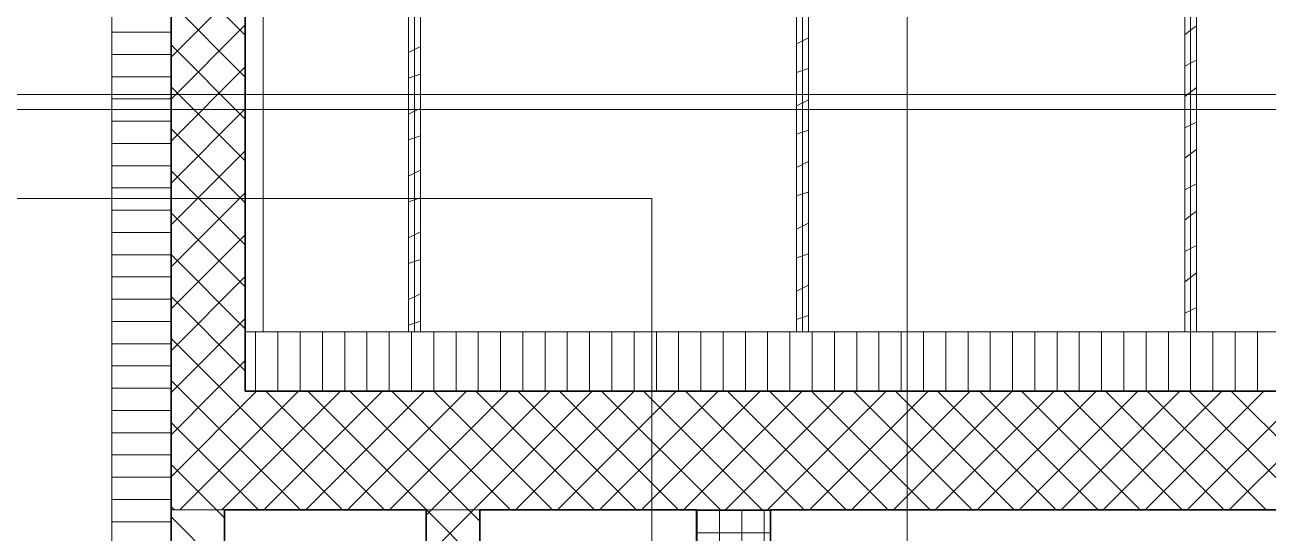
# Model space of a CAD drawing. Extents: x -1907 to 937, y -179 to 966.
# Drawn here: x -481.9 to -398.1, y 489.2 to 523.5 of the extents above; entities that cross this region are included whole.
import ezdxf
from ezdxf.lldxf.tags import DXFTag

# ---------------------------------------------------------------- set-up
doc = ezdxf.new("R2010")
doc.units = 0
doc.layers.get('0').update_dxf_attribs({"lineweight": 13})
for name, color, linetype, lineweight in [('A-DETL-____-HDLN', 7, '_Verdeckte Linien_', 9), ('A-FLOR-____-OVHD', 7, 'Strichpunkt - Fein', 9), ('A-GENM-____-OTLN', 7, 'Continuous', 9), ('A-WALL-____-MCUT', 7, 'Continuous', 35), ('A-WALL-____-PATT', 7, 'Continuous', 35), ('A-WALL-FNSH-MCUT', 7, 'Continuous', 35), ('S-GRID-____-OTLN', 7, 'Continuous', 5)]:
    doc.layers.add(name, color=color, linetype=linetype, lineweight=lineweight)
tags = doc.linetypes.add('_Rasterlinie_', pattern=[0.375, 0.2, -0.05, 0.075, -0.05]).pattern_tags.tags
tags[10:11] = [DXFTag(74, 4), DXFTag(75, 0), DXFTag(340, '0'), DXFTag(46, 1.0), DXFTag(50, 0.0), DXFTag(44, 0.0), DXFTag(45, 0.0)]
tags[8:9] = [DXFTag(74, 4), DXFTag(75, 0), DXFTag(340, '0'), DXFTag(46, 1.0), DXFTag(50, 0.0), DXFTag(44, 0.0), DXFTag(45, 0.0)]
tags[6:7] = [DXFTag(74, 4), DXFTag(75, 0), DXFTag(340, '0'), DXFTag(46, 1.0), DXFTag(50, 0.0), DXFTag(44, 0.0), DXFTag(45, 0.0)]
tags[4:5] = [DXFTag(74, 4), DXFTag(75, 0), DXFTag(340, '0'), DXFTag(46, 1.0), DXFTag(50, 0.0), DXFTag(44, 0.0), DXFTag(45, 0.0)]
tags = doc.linetypes.add('_Verdeckte Linien_', pattern=[0.15, 0.1, -0.05]).pattern_tags.tags
tags[6:7] = [DXFTag(74, 4), DXFTag(75, 0), DXFTag(340, '0'), DXFTag(46, 1.0), DXFTag(50, 0.0), DXFTag(44, 0.0), DXFTag(45, 0.0)]
tags[4:5] = [DXFTag(74, 4), DXFTag(75, 0), DXFTag(340, '0'), DXFTag(46, 1.0), DXFTag(50, 0.0), DXFTag(44, 0.0), DXFTag(45, 0.0)]
tags = doc.linetypes.add('Strichpunkt - Fein', pattern=[0.2, 0.1, -0.05, 0, -0.05]).pattern_tags.tags
tags[10:11] = [DXFTag(74, 4), DXFTag(75, 0), DXFTag(340, '0'), DXFTag(46, 1.0), DXFTag(50, 0.0), DXFTag(44, 0.0), DXFTag(45, 0.0)]
tags[8:9] = [DXFTag(74, 4), DXFTag(75, 0), DXFTag(340, '0'), DXFTag(46, 1.0), DXFTag(50, 0.0), DXFTag(44, 0.0), DXFTag(45, 0.0)]
tags[6:7] = [DXFTag(74, 4), DXFTag(75, 0), DXFTag(340, '0'), DXFTag(46, 1.0), DXFTag(50, 0.0), DXFTag(44, 0.0), DXFTag(45, 0.0)]
tags[4:5] = [DXFTag(74, 4), DXFTag(75, 0), DXFTag(340, '0'), DXFTag(46, 1.0), DXFTag(50, 0.0), DXFTag(44, 0.0), DXFTag(45, 0.0)]

# ---------------------------------------------------------------- blocks, each defined once
blk = doc.blocks.new('Referenz-A0UJ2810XE', base_point=(-1920.131, -159.413))
at = {"layer": 'A-DETL-____-HDLN', "color": 0, "linetype": '_Verdeckte Linien_', "ltscale": 0.13}
for p, q in [((-168.061, 518.75), (-537.761, 518.75)), ((-353.461, 517.75), (-526.791, 517.75)), ((-439.661, 511.75), (-518.076, 511.75)), ((-443.261, 511.75), (-439.661, 511.75)), ((-439.661, 435.95), (-439.661, 511.75)), ((-439.661, 511.75), (-439.661, 417.45))]:
    blk.add_line(p, q, dxfattribs=at)
at = {"layer": 'A-FLOR-____-OVHD', "color": 0, "linetype": 'Strichpunkt - Fein', "ltscale": 0.13}
blk.add_line((-465.861, 502.75), (-465.861, 592.95), dxfattribs=at)
at = {"layer": 'A-GENM-____-OTLN', "color": 0, "linetype": '_Verdeckte Linien_', "ltscale": 0.13}
for p, q in [((-436.661, 490.75), (-451.261, 490.75)), ((-451.261, 490.75), (-451.261, 436.75)), ((-436.661, 436.75), (-436.661, 490.75))]:
    blk.add_line(p, q, dxfattribs=at)
at = {"layer": 'A-WALL-____-MCUT', "color": 0, "linetype": 'Continuous', "lineweight": 9, "ltscale": 0.13}
for p, q in [((-476.061, 594.15), (-476.061, 430.75)), ((-455.661, 502.75), (-455.661, 569.35)), ((-429.511, 502.75), (-429.511, 565.352)), ((-403.361, 502.75), (-403.361, 565.352)), ((-339.661, 502.75), (-467.061, 502.75)), ((-468.461, 490.75), (-472.061, 490.75)), ((-451.261, 490.75), (-454.861, 490.75)), ((-431.661, 490.75), (-436.661, 490.75))]:
    blk.add_line(p, q, dxfattribs=at)
at = {"layer": 'A-WALL-____-MCUT', "color": 0, "linetype": 'Continuous', "ltscale": 0.35}
for p, q in [((-472.061, 593.95), (-472.061, 430.75)), ((-467.061, 498.75), (-467.061, 593.95)), ((-339.661, 498.75), (-467.061, 498.75)), ((-468.461, 436.75), (-468.461, 490.75)), ((-468.461, 490.75), (-454.861, 490.75)), ((-454.861, 490.75), (-454.861, 436.75)), ((-451.261, 490.75), (-436.661, 490.75)), ((-451.261, 436.75), (-451.261, 490.75)), ((-436.661, 490.75), (-436.661, 432.75)), ((-431.661, 490.75), (-396.861, 490.75)), ((-431.661, 435.95), (-431.661, 490.75))]:
    blk.add_line(p, q, dxfattribs=at)
at = {"layer": 'A-WALL-____-PATT', "color": 0, "linetype": 'Continuous', "lineweight": 9, "ltscale": 0.13}
for p, q in [((-467.061, 522.762), (-472.061, 527.762)), ((-472.061, 521.278), (-467.061, 526.278)), ((-467.061, 519.934), (-472.061, 524.934)), ((-472.061, 522.959), (-476.061, 522.959)), ((-472.061, 518.449), (-467.061, 523.449)), ((-403.361, 523.086), (-403.761, 522.786)), ((-402.961, 523.386), (-403.361, 523.086)), ((-467.061, 517.106), (-472.061, 522.106)), ((-455.261, 521.988), (-455.661, 521.788)), ((-429.511, 522.369), (-429.911, 522.169)), ((-429.111, 522.569), (-429.511, 522.369)), ((-472.061, 521.459), (-476.061, 521.459)), ((-455.661, 521.788), (-456.061, 521.588)), ((-472.061, 515.621), (-467.061, 520.621)), ((-429.511, 520.381), (-429.911, 520.247)), ((-429.111, 520.514), (-429.511, 520.381)), ((-403.361, 520.867), (-403.761, 520.667)), ((-402.961, 521.067), (-403.361, 520.867)), ((-472.061, 519.959), (-476.061, 519.959)), ((-455.661, 519.993), (-456.061, 519.86)), ((-455.261, 520.127), (-455.661, 519.993)), ((-467.061, 514.277), (-472.061, 519.277)), ((-403.361, 518.921), (-403.761, 518.621)), ((-402.961, 519.221), (-403.361, 518.921)), ((-472.061, 518.459), (-476.061, 518.459)), ((-472.061, 512.792), (-467.061, 517.792)), ((-455.261, 517.824), (-455.661, 517.624)), ((-429.511, 518.204), (-429.911, 518.004)), ((-429.111, 518.404), (-429.511, 518.204)), ((-472.061, 516.959), (-476.061, 516.959)), ((-455.661, 517.624), (-456.061, 517.424)), ((-402.961, 516.902), (-403.361, 516.702)), ((-467.061, 511.449), (-472.061, 516.449)), ((-429.511, 516.216), (-429.911, 516.083)), ((-429.111, 516.349), (-429.511, 516.216)), ((-403.361, 516.702), (-403.761, 516.502)), ((-472.061, 515.459), (-476.061, 515.459)), ((-455.661, 515.829), (-456.061, 515.695)), ((-455.261, 515.962), (-455.661, 515.829)), ((-472.061, 509.964), (-467.061, 514.964)), ((-403.361, 514.755), (-403.761, 514.455)), ((-402.961, 515.055), (-403.361, 514.755)), ((-472.061, 513.959), (-476.061, 513.959)), ((-467.061, 508.62), (-472.061, 513.62)), ((-455.261, 513.659), (-455.661, 513.459)), ((-429.511, 514.039), (-429.911, 513.839)), ((-429.111, 514.239), (-429.511, 514.039)), ((-455.661, 513.459), (-456.061, 513.259)), ((-402.961, 512.737), (-403.361, 512.537)), ((-472.061, 512.459), (-476.061, 512.459)), ((-472.061, 507.135), (-467.061, 512.135)), ((-429.511, 512.051), (-429.911, 511.918)), ((-429.111, 512.185), (-429.511, 512.051)), ((-403.361, 512.537), (-403.761, 512.337)), ((-455.661, 511.664), (-456.061, 511.531)), ((-455.261, 511.797), (-455.661, 511.664)), ((-472.061, 510.959), (-476.061, 510.959)), ((-467.061, 505.792), (-472.061, 510.792)), ((-403.361, 510.59), (-403.761, 510.29)), ((-402.961, 510.89), (-403.361, 510.59)), ((-472.061, 509.459), (-476.061, 509.459)), ((-455.261, 509.494), (-455.661, 509.294)), ((-429.511, 509.874), (-429.911, 509.674)), ((-429.111, 510.074), (-429.511, 509.874)), ((-472.061, 504.307), (-467.061, 509.307)), ((-455.661, 509.294), (-456.061, 509.094)), ((-402.961, 508.572), (-403.361, 508.372)), ((-472.061, 507.959), (-476.061, 507.959)), ((-467.061, 502.963), (-472.061, 507.963)), ((-429.511, 507.887), (-429.911, 507.753)), ((-429.111, 508.02), (-429.511, 507.887)), ((-403.361, 508.372), (-403.761, 508.172)), ((-455.661, 507.499), (-456.061, 507.366)), ((-455.261, 507.633), (-455.661, 507.499)), ((-472.061, 506.459), (-476.061, 506.459)), ((-472.061, 501.479), (-467.061, 506.479)), ((-403.361, 506.425), (-403.761, 506.125)), ((-402.961, 506.725), (-403.361, 506.425)), ((-455.261, 505.329), (-455.661, 505.129)), ((-429.511, 505.709), (-429.911, 505.509)), ((-429.111, 505.909), (-429.511, 505.709)), ((-472.061, 504.959), (-476.061, 504.959)), ((-467.061, 500.135), (-472.061, 505.135)), ((-455.661, 505.129), (-456.061, 504.929)), ((-402.961, 504.407), (-403.361, 504.207)), ((-471.961, 498.75), (-467.061, 503.65)), ((-429.511, 503.722), (-429.911, 503.588)), ((-429.111, 503.855), (-429.511, 503.722)), ((-403.361, 504.207), (-403.761, 504.007)), ((-472.061, 503.459), (-476.061, 503.459)), ((-466.361, 498.75), (-466.361, 502.75)), ((-464.861, 498.75), (-464.861, 502.75)), ((-463.361, 498.75), (-463.361, 502.75)), ((-461.861, 498.75), (-461.861, 502.75)), ((-460.361, 498.75), (-460.361, 502.75)), ((-458.861, 498.75), (-458.861, 502.75)), ((-457.361, 498.75), (-457.361, 502.75)), ((-455.661, 503.335), (-456.061, 503.201)), ((-455.861, 498.75), (-455.861, 502.75)), ((-455.261, 503.468), (-455.661, 503.335)), ((-454.361, 498.75), (-454.361, 502.75)), ((-452.861, 498.75), (-452.861, 502.75)), ((-451.361, 498.75), (-451.361, 502.75)), ((-449.861, 498.75), (-449.861, 502.75)), ((-448.361, 498.75), (-448.361, 502.75)), ((-446.861, 498.75), (-446.861, 502.75)), ((-445.361, 498.75), (-445.361, 502.75)), ((-443.861, 498.75), (-443.861, 502.75)), ((-442.361, 498.75), (-442.361, 502.75)), ((-440.861, 498.75), (-440.861, 502.75)), ((-439.361, 498.75), (-439.361, 502.75)), ((-437.861, 498.75), (-437.861, 502.75)), ((-436.361, 498.75), (-436.361, 502.75)), ((-434.861, 498.75), (-434.861, 502.75)), ((-433.361, 498.75), (-433.361, 502.75)), ((-431.861, 498.75), (-431.861, 502.75)), ((-430.361, 498.75), (-430.361, 502.75)), ((-428.861, 498.75), (-428.861, 502.75)), ((-427.361, 498.75), (-427.361, 502.75)), ((-425.861, 498.75), (-425.861, 502.75)), ((-424.361, 498.75), (-424.361, 502.75)), ((-422.861, 498.75), (-422.861, 502.75)), ((-421.361, 498.75), (-421.361, 502.75)), ((-419.861, 498.75), (-419.861, 502.75)), ((-418.361, 498.75), (-418.361, 502.75)), ((-416.861, 498.75), (-416.861, 502.75)), ((-415.361, 498.75), (-415.361, 502.75)), ((-413.861, 498.75), (-413.861, 502.75)), ((-412.361, 498.75), (-412.361, 502.75)), ((-410.861, 498.75), (-410.861, 502.75)), ((-409.361, 498.75), (-409.361, 502.75)), ((-407.861, 498.75), (-407.861, 502.75)), ((-406.361, 498.75), (-406.361, 502.75)), ((-404.861, 498.75), (-404.861, 502.75)), ((-403.361, 498.75), (-403.361, 502.75)), ((-401.861, 498.75), (-401.861, 502.75)), ((-400.361, 498.75), (-400.361, 502.75)), ((-398.861, 498.75), (-398.861, 502.75)), ((-472.061, 501.959), (-476.061, 501.959)), ((-468.505, 498.75), (-472.061, 502.307)), ((-472.061, 500.459), (-476.061, 500.459)), ((-469.133, 498.75), (-467.061, 500.822)), ((-471.333, 498.75), (-472.061, 499.478)), ((-472.061, 498.959), (-476.061, 498.959)), ((-472.061, 498.65), (-471.961, 498.75)), ((-472.061, 495.822), (-469.133, 498.75)), ((-472.061, 492.993), (-466.305, 498.75)), ((-471.476, 490.75), (-463.476, 498.75)), ((-463.333, 490.75), (-471.333, 498.75)), ((-468.648, 490.75), (-460.648, 498.75)), ((-460.505, 490.75), (-468.505, 498.75)), ((-465.819, 490.75), (-457.819, 498.75)), ((-457.676, 490.75), (-465.676, 498.75)), ((-462.991, 490.75), (-454.991, 498.75)), ((-454.848, 490.75), (-462.848, 498.75)), ((-460.162, 490.75), (-452.162, 498.75)), ((-452.02, 490.75), (-460.02, 498.75)), ((-457.334, 490.75), (-449.334, 498.75)), ((-449.191, 490.75), (-457.191, 498.75)), ((-454.506, 490.75), (-446.506, 498.75)), ((-446.363, 490.75), (-454.363, 498.75)), ((-451.677, 490.75), (-443.677, 498.75)), ((-443.534, 490.75), (-451.534, 498.75)), ((-448.849, 490.75), (-440.849, 498.75)), ((-440.706, 490.75), (-448.706, 498.75)), ((-446.02, 490.75), (-438.02, 498.75)), ((-437.877, 490.75), (-445.877, 498.75)), ((-443.192, 490.75), (-435.192, 498.75)), ((-435.049, 490.75), (-443.049, 498.75)), ((-440.363, 490.75), (-432.363, 498.75)), ((-432.221, 490.75), (-440.221, 498.75)), ((-437.535, 490.75), (-429.535, 498.75)), ((-429.392, 490.75), (-437.392, 498.75)), ((-434.707, 490.75), (-426.707, 498.75)), ((-426.564, 490.75), (-434.564, 498.75)), ((-431.878, 490.75), (-423.878, 498.75)), ((-423.735, 490.75), (-431.735, 498.75)), ((-429.05, 490.75), (-421.05, 498.75)), ((-420.907, 490.75), (-428.907, 498.75)), ((-426.221, 490.75), (-418.221, 498.75)), ((-418.078, 490.75), (-426.078, 498.75)), ((-423.393, 490.75), (-415.393, 498.75)), ((-415.25, 490.75), (-423.25, 498.75)), ((-420.564, 490.75), (-412.564, 498.75)), ((-412.422, 490.75), (-420.422, 498.75)), ((-417.736, 490.75), (-409.736, 498.75)), ((-409.593, 490.75), (-417.593, 498.75)), ((-414.908, 490.75), (-406.908, 498.75)), ((-406.765, 490.75), (-414.765, 498.75)), ((-412.079, 490.75), (-404.079, 498.75)), ((-403.936, 490.75), (-411.936, 498.75)), ((-409.251, 490.75), (-401.251, 498.75)), ((-401.108, 490.75), (-409.108, 498.75)), ((-406.422, 490.75), (-398.422, 498.75)), ((-398.279, 490.75), (-406.279, 498.75)), ((-403.594, 490.75), (-395.594, 498.75)), ((-395.451, 490.75), (-403.451, 498.75)), ((-400.765, 490.75), (-392.765, 498.75)), ((-392.623, 490.75), (-400.623, 498.75)), ((-472.061, 497.459), (-476.061, 497.459)), ((-472.061, 495.959), (-476.061, 495.959)), ((-466.162, 490.75), (-472.061, 496.65)), ((-472.061, 494.459), (-476.061, 494.459)), ((-468.99, 490.75), (-472.061, 493.821)), ((-472.061, 492.959), (-476.061, 492.959)), ((-472.061, 491.459), (-476.061, 491.459)), ((-471.819, 490.75), (-472.061, 490.993)), ((-472.061, 490.286), (-468.461, 486.686)), ((-468.99, 490.75), (-468.461, 490.221)), ((-454.861, 490.394), (-454.506, 490.75)), ((-454.861, 487.566), (-451.677, 490.75)), ((-451.261, 487.163), (-454.848, 490.75)), ((-451.261, 489.992), (-452.02, 490.75)), ((-436.661, 490.719), (-431.661, 490.719)), ((-436.601, 436.75), (-436.601, 490.75)), ((-435.101, 436.75), (-435.101, 490.75)), ((-433.601, 436.75), (-433.601, 490.75)), ((-432.101, 436.75), (-432.101, 490.75)), ((-472.061, 489.959), (-476.061, 489.959)), ((-436.661, 489.219), (-431.661, 489.219))]:
    blk.add_line(p, q, dxfattribs=at)
at = {"layer": 'A-WALL-FNSH-MCUT', "color": 0, "linetype": 'Continuous', "lineweight": 9, "ltscale": 0.13}
for p, q in [((-456.061, 568.95), (-456.061, 502.75)), ((-455.261, 502.75), (-455.261, 565.352)), ((-429.911, 565.352), (-429.911, 502.75)), ((-429.111, 502.75), (-429.111, 565.352)), ((-403.761, 565.352), (-403.761, 502.75)), ((-402.961, 502.75), (-402.961, 565.352))]:
    blk.add_line(p, q, dxfattribs=at)
at = {"layer": 'S-GRID-____-OTLN', "color": 0, "linetype": '_Rasterlinie_', "ltscale": 0.13}
blk.add_line((-422.461, 186.65), (-422.461, 950.472), dxfattribs=at)

msp = doc.modelspace()

# ---------------------------------------------------------------- block references
at = {"color": 9, "lineweight": 25, "ltscale": 0.25, "true_color": 0xc0c0c0}
msp.add_blockref('Referenz-A0UJ2810XE', (-1920.131, -159.413), dxfattribs=at)

doc.saveas('drawing.dxf')
